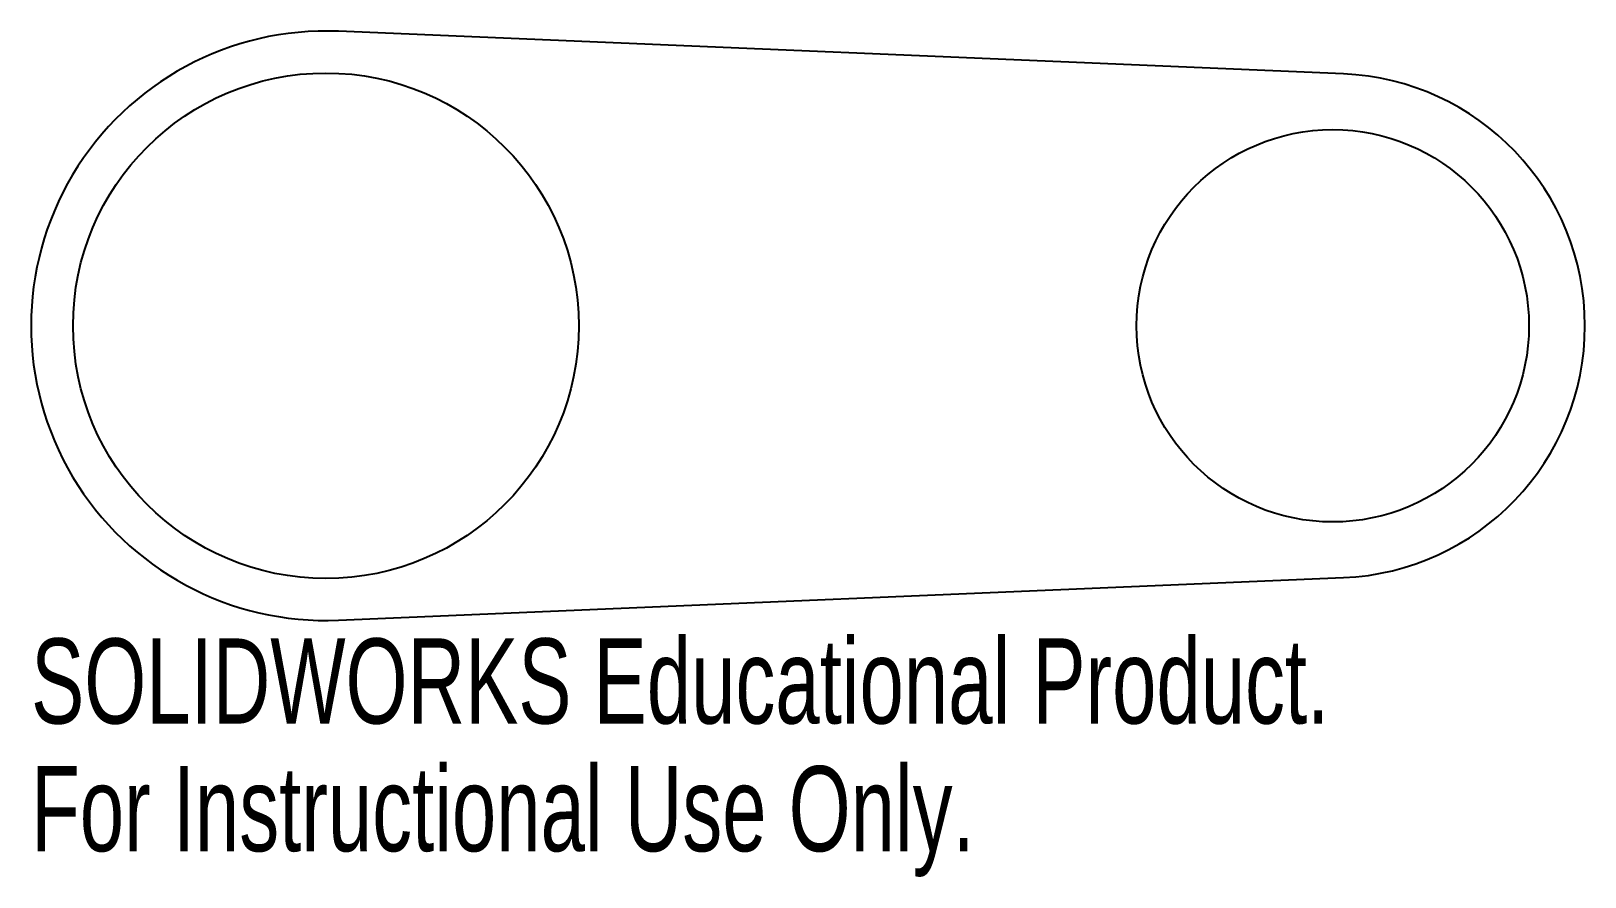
# Model space of a CAD drawing. Header units: inches. Extents: x -1.78 to 1.69, y -1.23 to 0.66.
import ezdxf

# ---------------------------------------------------------------- set-up
doc = ezdxf.new("R2010")
doc.units = ezdxf.units.IN
doc.header["$MEASUREMENT"] = 0
doc.styles.add('SLDTEXTSTYLE0', font='TXT', dxfattribs={"width": 0.7})

msp = doc.modelspace()

# ---------------------------------------------------------------- linework, layer by layer
at = {"color": 7, "linetype": 'Continuous', "lineweight": 25}
for p, q in [((1.1489, 0.563), (-1.0971, 0.6582)), ((-1.0971, -0.6582), (1.1489, -0.563))]:
    msp.add_line(p, q, dxfattribs=at)
for centre, radius in [((-1.125, 0), 0.565), ((1.125, 0), 0.4385)]:
    msp.add_circle(centre, radius, dxfattribs=at)
for centre, radius, start, end in [((-1.125, 0), 0.6588, 87.5738, 272.4262), ((1.125, 0), 0.5635, 272.4262, 87.5738)]:
    msp.add_arc(centre, radius, start, end, dxfattribs=at)

# ---------------------------------------------------------------- texts
at = {"color": 7, "linetype": 'Continuous', "char_height": 0.1903, "attachment_point": 1, "style": 'SLDTEXTSTYLE0'}
for s, insert in [('SOLIDWORKS Educational Product.', (-1.7837, -0.6989)), ('For Instructional Use Only.', (-1.7837, -0.9843))]:
    msp.add_mtext(s, dxfattribs=dict(at, insert=insert))

doc.saveas('drawing.dxf')
